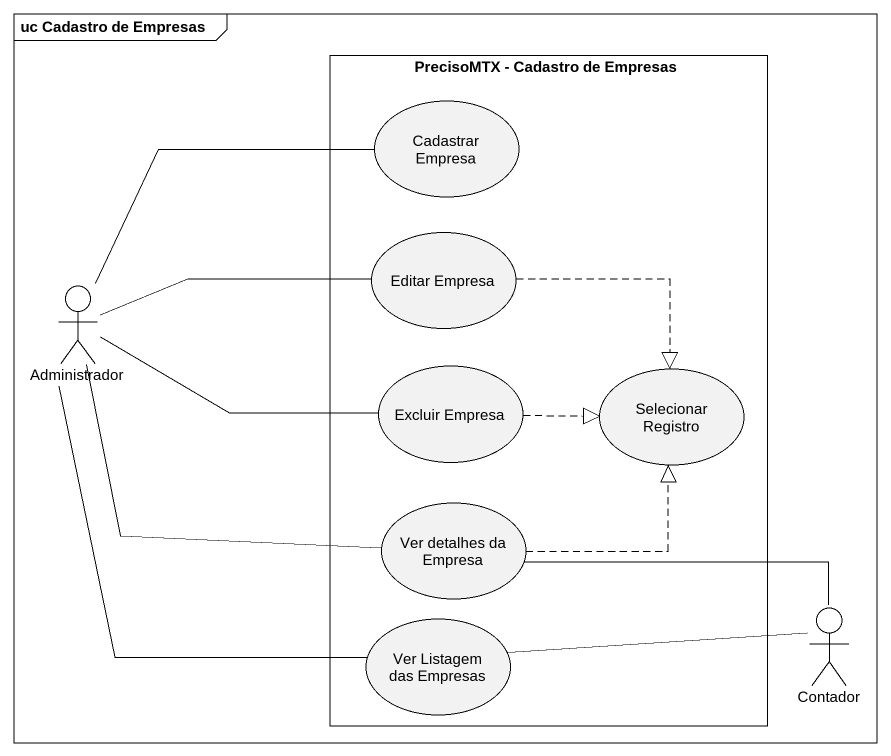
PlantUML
@startuml
mainframe uc Cadastro de Empresas
rectangle "PrecisoMTX - Cadastro de Empresas" as PrecisoMTX_Cadastro_de {
  usecase "Cadastrar Empresa" as Cadastrar_Empresa
  usecase "Editar Empresa" as Editar_Empresa
  usecase "Excluir Empresa" as Excluir_Empresa
  usecase "Selecionar Registro" as Selecionar_Registro
  usecase "Ver detalhes da Empresa" as Ver_detalhes_da_Empresa
  usecase "Ver Listagem das Empresas" as Ver_Listagem_das_Empresas
}
actor Administrador
actor Contador
Editar_Empresa ..|> Selecionar_Registro
Administrador -right- Cadastrar_Empresa
Administrador -right- Editar_Empresa
Administrador -right- Excluir_Empresa
Administrador -right- Ver_detalhes_da_Empresa
Administrador -- Ver_Listagem_das_Empresas
Excluir_Empresa .right.|> Selecionar_Registro
Ver_detalhes_da_Empresa .up.|> Selecionar_Registro
Contador -left- Ver_detalhes_da_Empresa
Contador -left- Ver_Listagem_das_Empresas
@enduml
